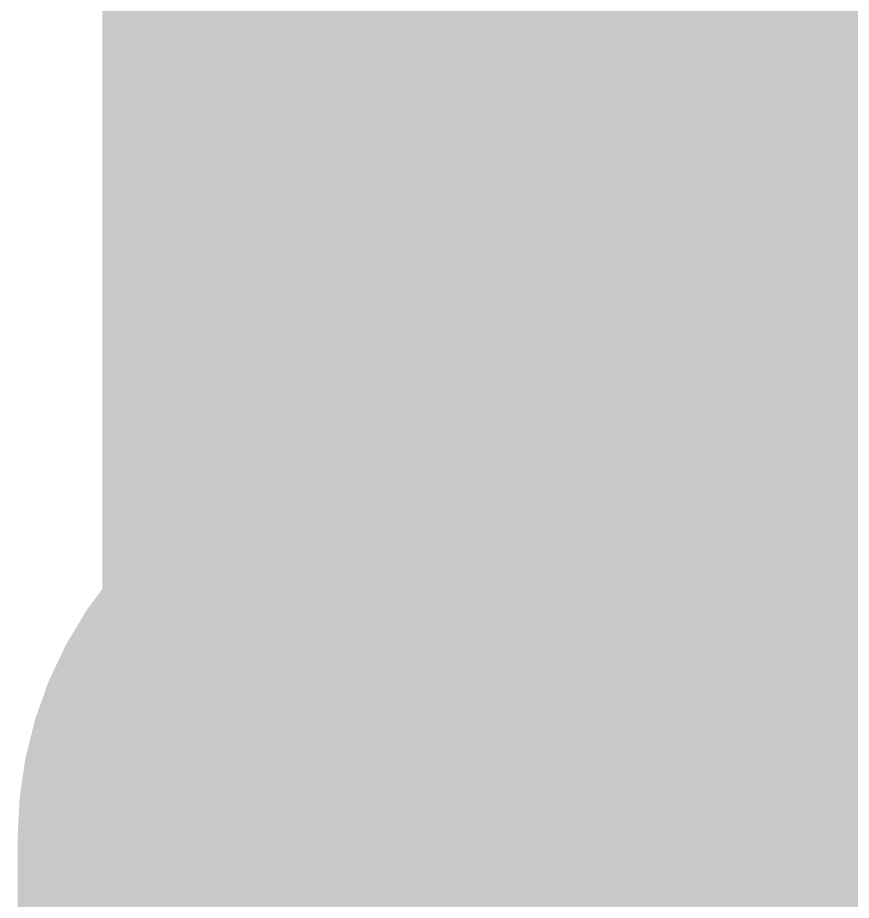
# Model space of a CAD drawing. Header units: inches. Extents: x -0.16 to 1.73, y -0.16 to 1.34.
# Drawn here: x 0.60413 to 0.63613, y 0.1757 to 0.20958 of the extents above; entities that cross this region are included whole.
import ezdxf

# ---------------------------------------------------------------- set-up
doc = ezdxf.new("R2010")
doc.units = ezdxf.units.IN
doc.header["$MEASUREMENT"] = 0
doc.layers.add('Bottom Layer', color=5, linetype='Continuous')
doc.layers.add('Top Layer', color=1, linetype='Continuous')

msp = doc.modelspace()

# ---------------------------------------------------------------- linework, layer by layer
at = {"layer": 'Bottom Layer'}
msp.add_lwpolyline([(0.619873, 0.151536, 0.025, 0.025, 0), (0.619873, 0.266036, 0.025, 0.025, 0)], format="xyseb", dxfattribs=at)
at = {"layer": 'Top Layer'}
for points in [[(0.619873, 0.178097, 0.031496, 0.031496, 0), (0.638323, 0.196547, 0.031496, 0.031496, 0)], [(0.638323, 0.196547, 0.031496, 0.031496, 0), (0.669654, 0.196547, 0.031496, 0.031496, 0)], [(0.619873, 0.151536, 0.031496, 0.031496, 0), (0.619873, 0.178097, 0.031496, 0.031496, 0)]]:
    msp.add_lwpolyline(points, format="xyseb", dxfattribs=at)
for points in [[(0.630449, 0.196547, 0.015748, 0.015748, 1), (0.646197, 0.196547, 0.015748, 0.015748, 1)], [(0.630449, 0.196547, 0.015748, 0.015748, 1), (0.646197, 0.196547, 0.015748, 0.015748, 1)], [(0.611999, 0.178097, 0.015748, 0.015748, 1), (0.627747, 0.178097, 0.015748, 0.015748, 1)], [(0.611999, 0.178097, 0.015748, 0.015748, 1), (0.627747, 0.178097, 0.015748, 0.015748, 1)]]:
    msp.add_lwpolyline(points, format="xyseb", close=True, dxfattribs=at)

doc.saveas('drawing.dxf')
